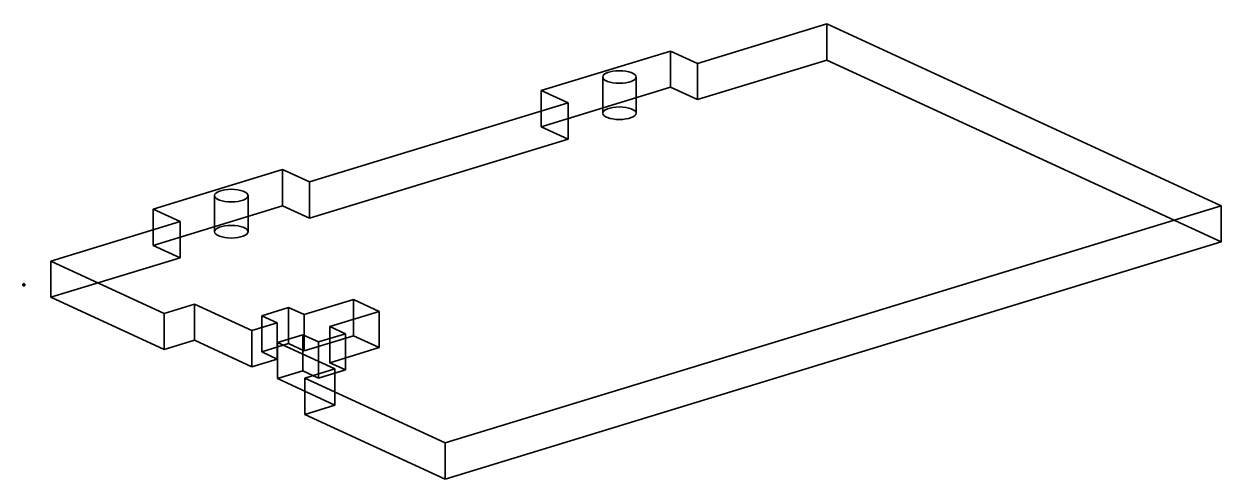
# Model space of a CAD drawing. Header units: inches. Extents: x 0 to 3.59, y -0.58 to 0.78.
import ezdxf

# ---------------------------------------------------------------- set-up
doc = ezdxf.new("R2010")
doc.units = ezdxf.units.IN
doc.header["$MEASUREMENT"] = 0
doc.layers.add('1', color=7, linetype='Continuous', true_color=0xffffff)
doc.layers.add('61', color=7, linetype='Continuous', true_color=0xffffff)

msp = doc.modelspace()

# ---------------------------------------------------------------- linework, layer by layer
at = {"layer": '1', "color": 252, "linetype": 'Continuous', "lineweight": 35}
for p, q in [((2.019176, 0.663892), (2.406979, 0.782378)), ((2.406979, 0.782378), (2.406979, 0.673936)), ((3.589252, 0.237004), (2.406979, 0.782378)), ((1.939012, 0.700871), (1.551209, 0.582386)), ((1.939012, 0.700871), (1.939012, 0.592429)), ((1.939012, 0.700871), (2.019176, 0.663892)), ((2.019176, 0.55545), (2.406979, 0.673936)), ((2.019176, 0.55545), (2.019176, 0.663892)), ((3.589252, 0.128562), (2.406979, 0.673936)), ((1.735193, 0.623139), (1.735193, 0.514697)), ((1.835193, 0.514697), (1.835193, 0.623139)), ((1.939012, 0.592429), (1.551209, 0.473944)), ((1.631374, 0.545406), (1.551209, 0.582386)), ((1.551209, 0.582386), (1.551209, 0.473944)), ((1.939012, 0.592429), (2.019176, 0.55545)), ((0.855769, 0.308434), (1.631374, 0.545406)), ((1.631374, 0.436964), (1.631374, 0.545406)), ((1.631374, 0.436964), (1.551209, 0.473944)), ((0.855769, 0.199992), (1.631374, 0.436964)), ((0.775605, 0.345414), (0.387802, 0.226928)), ((0.775605, 0.345414), (0.775605, 0.236972)), ((0.775605, 0.345414), (0.855769, 0.308434)), ((0.855769, 0.199992), (0.855769, 0.308434)), ((0.571786, 0.267681), (0.571786, 0.159239)), ((0.671786, 0.159239), (0.671786, 0.267681)), ((0.775605, 0.236972), (0.387802, 0.118486)), ((0.467967, 0.189948), (0.387802, 0.226928)), ((0.387802, 0.226928), (0.387802, 0.118486)), ((0.775605, 0.236972), (0.855769, 0.199992)), ((1.262438, -0.473912), (3.589252, 0.237004)), ((3.589252, 0.237004), (3.589252, 0.128562)), ((0.080165, 0.071463), (0.467967, 0.189948)), ((0.467967, 0.081506), (0.467967, 0.189948)), ((0.467967, 0.081506), (0.387802, 0.118486)), ((1.262438, -0.582354), (3.589252, 0.128562)), ((0.080165, -0.036979), (0.467967, 0.081506)), ((0.080165, 0.071463), (0.080165, -0.036979)), ((0.080165, 0.071463), (0.420708, -0.085627)), ((0.080165, -0.036979), (0.420708, -0.194069)), ((0.511453, -0.057902), (0.420708, -0.085627)), ((0.511453, -0.057902), (0.511453, -0.166344)), ((0.68346, -0.137247), (0.511453, -0.057902)), ((0.793422, -0.067832), (0.712759, -0.092477)), ((0.793422, -0.067832), (0.793422, -0.176274)), ((0.840133, -0.089379), (0.793422, -0.067832)), ((0.988273, -0.044117), (0.840133, -0.089379)), ((1.065282, -0.079641), (0.988273, -0.044117)), ((0.988273, -0.044117), (0.988273, -0.152559)), ((0.420708, -0.194069), (0.420708, -0.085627)), ((0.712759, -0.092477), (0.712759, -0.200919)), ((0.712759, -0.092477), (0.75947, -0.114024)), ((0.840133, -0.197821), (0.840133, -0.089379)), ((0.917141, -0.124903), (1.065282, -0.079641)), ((1.065282, -0.079641), (1.065282, -0.188083)), ((0.75947, -0.114024), (0.68346, -0.137247)), ((0.68346, -0.245689), (0.68346, -0.137247)), ((0.75947, -0.114024), (0.75947, -0.222466)), ((0.917141, -0.124903), (0.917141, -0.233345)), ((0.963851, -0.14645), (0.917141, -0.124903)), ((0.511453, -0.166344), (0.420708, -0.194069)), ((0.68346, -0.245689), (0.511453, -0.166344)), ((0.793422, -0.176274), (0.712759, -0.200919)), ((0.760469, -0.172771), (0.836478, -0.149548)), ((0.760469, -0.281213), (0.760469, -0.172771)), ((0.932476, -0.252117), (0.760469, -0.172771)), ((0.840133, -0.197821), (0.793422, -0.176274)), ((0.836478, -0.149548), (0.883189, -0.171095)), ((0.836478, -0.25799), (0.836478, -0.149548)), ((0.988273, -0.152559), (0.840133, -0.197821)), ((0.883189, -0.171095), (0.963851, -0.14645)), ((0.883189, -0.171095), (0.883189, -0.279537)), ((0.963851, -0.14645), (0.963851, -0.254892)), ((1.065282, -0.188083), (0.988273, -0.152559)), ((0.712759, -0.200919), (0.75947, -0.222466)), ((0.917141, -0.233345), (1.065282, -0.188083)), ((0.75947, -0.222466), (0.68346, -0.245689)), ((0.963851, -0.254892), (0.917141, -0.233345)), ((0.760469, -0.281213), (0.836478, -0.25799)), ((0.932476, -0.360559), (0.760469, -0.281213)), ((0.836478, -0.25799), (0.883189, -0.279537)), ((0.841731, -0.279842), (0.932476, -0.252117)), ((0.841731, -0.279842), (1.262438, -0.473912)), ((0.841731, -0.388284), (0.841731, -0.279842)), ((0.883189, -0.279537), (0.963851, -0.254892)), ((0.932476, -0.252117), (0.932476, -0.360559)), ((0.841731, -0.388284), (0.932476, -0.360559)), ((0.841731, -0.388284), (1.262438, -0.582354)), ((1.262438, -0.473912), (1.262438, -0.582354))]:
    msp.add_line(p, q, dxfattribs=at)
for centre in [(1.785193, 0.623139), (1.785193, 0.514697), (0.621786, 0.267681), (0.621786, 0.159239)]:
    msp.add_ellipse(centre, major_axis=(-0.05, 0), ratio=0.375419, dxfattribs=at)
at = {"layer": '61', "color": 23, "linetype": 'Continuous', "lineweight": 70}
msp.add_point((0, 0), dxfattribs=at)

doc.saveas('drawing.dxf')
